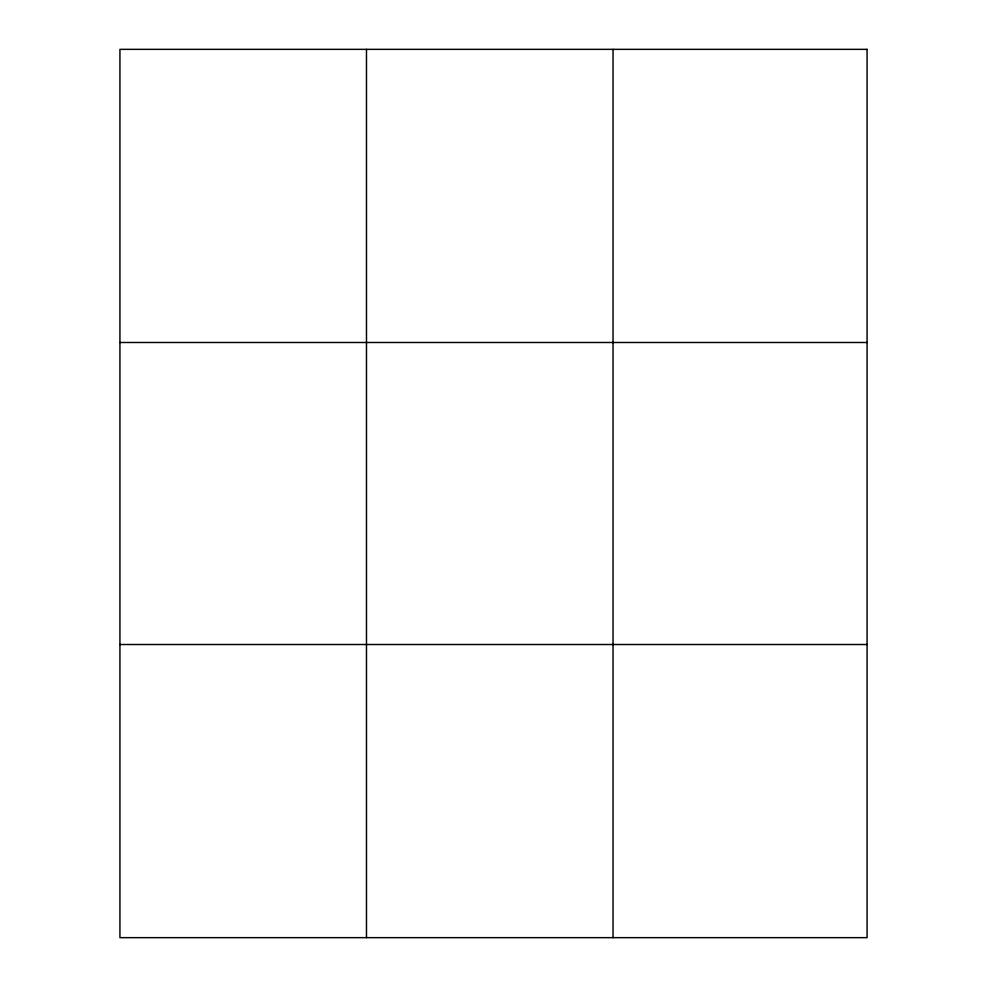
<?xml version="1.0" encoding="UTF-8"?>
<svg xmlns="http://www.w3.org/2000/svg" width="987" height="987" viewBox="0 0 987 987"><rect width="100%" height="100%" fill="white"/><g stroke="black" fill="none" stroke-linecap="round" stroke-linejoin="round"><path stroke-width="1.48" d="M366.485 937.65L366.485 49.35M613.038 937.65L613.038 49.35M119.933 342.489L867.067 342.489M119.933 644.511L867.067 644.511M867.067 49.35L867.067 937.65L119.933 937.65L119.933 49.35L867.067 49.35"/></g></svg>
